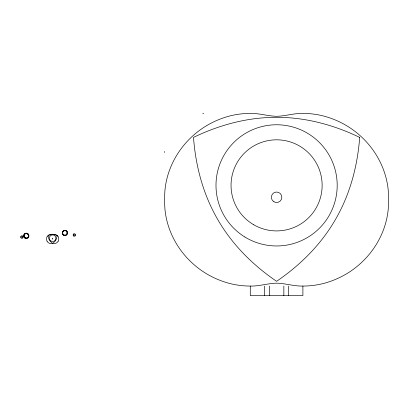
<?xml version="1.0" encoding="UTF-8"?>
<svg xmlns="http://www.w3.org/2000/svg" width="409" height="409" viewBox="0 0 409 409"><rect width="100%" height="100%" fill="white"/><g stroke="black" fill="none" stroke-linecap="round" stroke-linejoin="round"><path stroke-width="0.61" d="M24.08 235.671L24.09 235.564A0.818 0.818 0 0 1 23.855 235.436L23.865 235.333M62.679 232.803L62.689 232.701A0.818 0.818 0 0 1 62.454 232.568L62.465 232.47M21.401 238.145L21.626 238.202M22.367 235.916L22.137 235.875M73.83 236.09L74.055 236.162M74.796 233.876L74.576 233.805M24.141 235.287L24.167 235.185A0.818 0.818 0 0 1 23.957 235.017M62.735 232.424L62.766 232.322A0.818 0.818 0 0 1 62.557 232.154L62.582 232.056A0.818 0.818 0 0 1 62.833 232.061M67.004 233.565L67.03 233.467A0.818 0.818 0 0 0 67.296 233.421L67.321 233.329A0.818 0.818 0 0 0 67.102 233.207L67.091 233.084A0.818 0.818 0 0 0 67.342 232.997L67.352 232.9A0.818 0.818 0 0 0 67.112 232.818L67.081 232.701A0.818 0.818 0 0 0 67.316 232.568L67.316 232.517A0.818 0.818 0 0 0 67.056 232.43L67.004 232.322M23.952 235.006L23.983 234.919A0.818 0.818 0 0 1 24.233 234.924M28.604 236.658L28.589 236.699A0.818 0.818 0 0 1 28.339 236.693L28.267 236.791M67.204 233.79L67.188 233.83A0.818 0.818 0 0 1 66.938 233.825L66.861 233.928M47.066 236.796L46.672 237.782A4.243 4.243 0 0 0 46.534 238.856A7.306 7.306 0 0 0 46.554 239.485A4.243 4.243 0 0 0 46.672 240.19L47.066 241.182M58.19 241.182L58.579 240.19A4.243 4.243 0 0 0 58.702 239.485A7.306 7.306 0 0 0 58.717 238.856A4.243 4.243 0 0 0 58.579 237.782L58.19 236.796M21.084 237.941L21.278 238.069M22.684 236.136L22.49 236.013M73.513 235.901L73.707 236.029M75.118 234.081L74.924 233.958M28.425 237.046L28.4 237.087A0.818 0.818 0 0 1 28.155 237.036M62.725 231.745L62.771 231.668A0.818 0.818 0 0 1 63.017 231.719M24.448 234.587L24.509 234.5A0.818 0.818 0 0 1 24.371 234.27L24.428 234.188A0.818 0.818 0 0 1 24.663 234.28L24.76 234.209M66.723 234.168L66.662 234.255A0.818 0.818 0 0 1 66.8 234.485L66.744 234.567A0.818 0.818 0 0 1 66.509 234.475M27.848 237.373L27.812 237.409A0.818 0.818 0 0 1 27.909 237.66L27.873 237.701M20.849 237.655L20.982 237.839M22.904 236.443L22.776 236.249M73.272 235.615L73.421 235.794M75.363 234.377L75.205 234.209M66.468 234.838L66.503 234.807A0.818 0.818 0 0 0 66.416 234.572M24.975 234.03L25.061 233.968A0.818 0.818 0 0 1 25.01 233.708L25.092 233.651A0.818 0.818 0 0 1 25.281 233.815L25.399 233.784M63.574 231.167L63.661 231.105A0.818 0.818 0 0 1 63.61 230.84L63.692 230.783A0.818 0.818 0 0 1 63.881 230.947L63.998 230.921A0.818 0.818 0 0 1 63.993 230.65L64.085 230.61A0.818 0.818 0 0 1 64.244 230.804M27.51 237.649L27.597 237.588A0.818 0.818 0 0 0 27.827 237.726M20.711 237.307L20.782 237.522M23.062 236.78L22.965 236.571M73.15 235.257L73.221 235.482M75.466 234.751L75.435 234.521M25.665 233.692L25.767 233.662A0.818 0.818 0 0 1 25.808 233.396L25.905 233.37A0.818 0.818 0 0 1 26.028 233.59M64.264 230.824L64.361 230.799A0.818 0.818 0 0 1 64.407 230.533L64.499 230.507A0.818 0.818 0 0 1 64.622 230.727M65.506 235.063L65.404 235.093A0.818 0.818 0 0 1 65.363 235.359L65.266 235.385A0.818 0.818 0 0 1 65.143 235.165M26.043 233.616L26.145 233.605A0.818 0.818 0 0 1 26.237 233.35L26.334 233.345A0.818 0.818 0 0 1 26.416 233.58M65.128 235.139L65.026 235.149A0.818 0.818 0 0 1 64.934 235.405L64.883 235.41M250.277 286.065C259.173 286.305 267.747 283.355 276.596 283.166C285.441 283.355 294.01 286.305 302.9 286.065A83.354 83.354 0 0 0 323.248 283.539C331.863 281.315 340.114 277.788 347.696 273.135A88.947 88.947 0 0 0 367.691 256.157C379.179 243.002 386.715 226.33 388.259 208.881A134.305 134.305 0 0 0 388.259 190.589C386.715 173.14 379.179 156.468 367.691 143.314A88.947 88.947 0 0 0 347.696 126.335C340.114 121.683 331.863 118.16 323.248 115.931A83.354 83.354 0 0 0 302.9 113.405C294.01 113.17 285.441 116.115 276.596 116.304C267.747 116.115 259.173 113.17 250.277 113.405A83.354 83.354 0 0 0 229.93 115.931C221.315 118.16 213.069 121.683 205.482 126.335A88.947 88.947 0 0 0 185.487 143.314C174.004 156.468 166.468 173.14 164.919 190.589A134.305 134.305 0 0 0 164.919 208.881C166.468 226.335 174.004 243.002 185.487 256.162A88.947 88.947 0 0 0 205.482 273.135C213.069 277.788 221.315 281.315 229.93 283.539A83.354 83.354 0 0 0 250.277 286.065L250.277 295.595L302.9 295.595L302.9 286.065M202.746 113.405L203.697 113.405M64.637 235.139L64.745 235.149A0.818 0.818 0 0 0 64.832 235.405M73.206 234.526L73.15 234.751M75.435 235.492L75.491 235.272M20.782 236.566L20.711 236.785M22.965 237.522L23.078 237.312M64.31 235.078L64.361 235.093A0.818 0.818 0 0 0 64.407 235.359L64.499 235.385A0.818 0.818 0 0 0 64.622 235.165M25.716 237.946L25.767 237.956A0.818 0.818 0 0 0 25.808 238.222L25.9 238.248A0.818 0.818 0 0 0 26.028 238.028M26.907 233.692L26.81 233.662A0.818 0.818 0 0 0 26.764 233.396L26.672 233.37A0.818 0.818 0 0 0 26.549 233.59M25.399 237.833L25.307 237.787A0.818 0.818 0 0 1 25.102 237.966L25.01 237.926A0.818 0.818 0 0 1 25.061 237.675L24.975 237.588M73.41 234.209L73.283 234.403M75.215 235.809L75.338 235.615M20.982 236.249L20.854 236.443M22.766 237.833L22.904 237.644M63.615 234.756L63.661 234.781A0.818 0.818 0 0 0 63.61 235.047L63.686 235.103A0.818 0.818 0 0 0 63.881 234.94L63.998 234.971A0.818 0.818 0 0 0 63.993 235.236L64.08 235.277A0.818 0.818 0 0 0 64.244 235.083M27.51 233.968L27.597 234.03A0.818 0.818 0 0 1 27.827 233.892M66.437 231.024L66.509 231.085A0.818 0.818 0 0 1 66.416 231.32L66.483 231.417M27.843 233.892L27.909 233.948A0.818 0.818 0 0 1 27.817 234.183M63.323 234.505L63.283 234.469A0.818 0.818 0 0 1 63.032 234.567L62.966 234.495A0.818 0.818 0 0 1 63.093 234.28L63.042 234.168M73.692 233.958L73.513 234.106M74.908 236.029L75.103 235.901M21.273 236.013L21.084 236.146M22.48 238.069L22.674 237.941M28.124 234.587L28.068 234.5A0.818 0.818 0 0 0 28.206 234.27L28.149 234.188A0.818 0.818 0 0 0 27.914 234.28M67.045 231.75L66.999 231.673A0.818 0.818 0 0 0 66.749 231.719M62.725 234.137L62.766 234.214A0.818 0.818 0 0 0 63.017 234.173M24.146 237.041L24.172 237.082A0.818 0.818 0 0 0 24.417 237.036M74.049 233.836L73.83 233.907M74.561 236.162L74.781 236.09M21.621 235.875L21.401 235.947M22.132 238.202L22.357 238.145M66.861 231.964L66.907 232.056A0.818 0.818 0 0 1 67.178 232.056L67.219 232.143A0.818 0.818 0 0 1 67.025 232.302M28.267 234.827L28.313 234.924A0.818 0.818 0 0 1 28.579 234.919L28.62 235.011M62.562 233.79L62.577 233.83A0.818 0.818 0 0 0 62.833 233.825M62.735 233.467L62.766 233.565A0.818 0.818 0 0 0 62.557 233.738M24.141 236.33L24.167 236.433A0.818 0.818 0 0 0 23.957 236.601L23.983 236.693A0.818 0.818 0 0 0 24.233 236.693M62.454 233.37L62.444 233.324A0.818 0.818 0 0 1 62.664 233.207L62.679 233.084M28.712 235.339L28.727 235.426A0.818 0.818 0 0 1 28.507 235.548L28.492 235.671A0.818 0.818 0 0 1 28.748 235.758L28.753 235.855A0.818 0.818 0 0 1 28.518 235.937L28.482 236.054A0.818 0.818 0 0 1 28.717 236.187L28.717 236.238A0.818 0.818 0 0 1 28.461 236.325L28.405 236.433A0.818 0.818 0 0 1 28.615 236.601M23.855 236.238L23.85 236.192A0.818 0.818 0 0 1 24.07 236.07L24.08 235.952M288.611 286.065L288.611 295.595M283.846 286.065L283.846 295.595M269.337 286.065L269.337 295.595M264.572 286.065L264.572 295.595M164.633 151.519L164.633 152.475M67.04 231.76A0.818 0.818 0 0 1 66.882 231.939M66.677 231.612A0.818 0.818 0 0 0 66.8 231.402L66.749 231.325A0.818 0.818 0 0 0 66.509 231.412M66.427 231.029A0.818 0.818 0 0 0 66.217 231.151L66.11 231.105A0.818 0.818 0 0 0 66.156 230.84L66.079 230.783A0.818 0.818 0 0 0 65.89 230.947L65.772 230.921A0.818 0.818 0 0 0 65.772 230.65L65.685 230.61A0.818 0.818 0 0 0 65.527 230.804L65.404 230.799A0.818 0.818 0 0 0 65.363 230.533L65.271 230.507A0.818 0.818 0 0 0 65.143 230.727M64.934 230.487A0.818 0.818 0 0 1 65.011 230.712M64.755 230.712A0.818 0.818 0 0 1 64.832 230.487M63.548 231.151A0.818 0.818 0 0 0 63.344 231.029L63.262 231.08A0.818 0.818 0 0 0 63.354 231.32L63.283 231.417A0.818 0.818 0 0 0 63.032 231.325L62.966 231.392A0.818 0.818 0 0 0 63.093 231.612M62.889 231.939A0.818 0.818 0 0 1 62.73 231.76M62.47 232.465A0.818 0.818 0 0 1 62.71 232.43M62.654 232.818A0.818 0.818 0 0 0 62.424 232.895L62.413 232.987A0.818 0.818 0 0 0 62.654 233.074M62.71 233.457A0.818 0.818 0 0 1 62.47 233.421M62.73 234.127A0.818 0.818 0 0 1 62.889 233.948M63.354 234.572A0.818 0.818 0 0 0 63.262 234.797L63.329 234.863A0.818 0.818 0 0 0 63.548 234.735M65.527 235.083A0.818 0.818 0 0 0 65.675 235.272L65.767 235.252A0.818 0.818 0 0 0 65.767 234.996L65.864 234.924A0.818 0.818 0 0 0 66.069 235.098L66.156 235.063A0.818 0.818 0 0 0 66.11 234.812L66.192 234.725A0.818 0.818 0 0 0 66.427 234.863M66.749 234.173A0.818 0.818 0 0 0 66.989 234.219L67.045 234.142A0.818 0.818 0 0 0 66.882 233.948M67.025 233.585A0.818 0.818 0 0 1 67.214 233.738M47.081 241.172A4.714 4.714 0 0 0 51.197 243.692L54.06 243.682A4.714 4.714 0 0 0 58.17 241.172M47.081 236.78A4.714 4.714 0 0 1 51.197 234.26L54.06 234.291A4.714 4.714 0 0 1 58.17 236.78M28.702 235.333A0.818 0.818 0 0 0 28.461 235.298L28.405 235.185A0.818 0.818 0 0 0 28.615 235.017M28.282 234.807A0.818 0.818 0 0 0 28.441 234.623L28.405 234.536A0.818 0.818 0 0 0 28.155 234.582M27.515 233.943A0.818 0.818 0 0 0 27.561 233.708L27.485 233.651A0.818 0.818 0 0 0 27.291 233.815L27.173 233.784A0.818 0.818 0 0 0 27.178 233.519L27.091 233.478A0.818 0.818 0 0 0 26.928 233.672M25.644 233.672A0.818 0.818 0 0 0 25.496 233.483L25.404 233.503A0.818 0.818 0 0 0 25.404 233.759M24.954 234.02A0.818 0.818 0 0 0 24.744 233.892L24.668 233.948A0.818 0.818 0 0 0 24.755 234.183M24.417 234.582A0.818 0.818 0 0 0 24.182 234.536L24.151 234.577A0.818 0.818 0 0 0 24.289 234.807M23.875 235.333A0.818 0.818 0 0 1 24.111 235.298M24.054 235.681A0.818 0.818 0 0 0 23.829 235.758L23.819 235.855A0.818 0.818 0 0 0 24.054 235.937M24.111 236.325A0.818 0.818 0 0 1 23.875 236.29M24.131 236.995A0.818 0.818 0 0 1 24.289 236.816M24.494 237.143A0.818 0.818 0 0 0 24.371 237.353L24.422 237.43A0.818 0.818 0 0 0 24.663 237.343L24.76 237.409A0.818 0.818 0 0 0 24.668 237.66L24.734 237.731A0.818 0.818 0 0 0 24.954 237.603M25.404 237.864A0.818 0.818 0 0 0 25.399 238.104L25.481 238.145A0.818 0.818 0 0 0 25.644 237.951M26.237 238.268A0.818 0.818 0 0 1 26.161 238.038M26.416 238.038A0.818 0.818 0 0 1 26.34 238.268M26.549 238.028A0.818 0.818 0 0 0 26.662 238.242L26.759 238.232A0.818 0.818 0 0 0 26.8 237.982L26.907 237.931A0.818 0.818 0 0 0 27.081 238.14L27.173 238.115A0.818 0.818 0 0 0 27.168 237.864L27.27 237.787A0.818 0.818 0 0 0 27.469 237.966L27.556 237.926A0.818 0.818 0 0 0 27.515 237.675M27.914 237.343A0.818 0.818 0 0 0 28.139 237.43L28.206 237.363A0.818 0.818 0 0 0 28.078 237.143M28.282 236.816A0.818 0.818 0 0 1 28.441 236.995M52.342 238.825C52.981 239.792 52.95 237.874 52.347 238.795M57.148 235.599L56.585 238.406A9.489 9.489 0 0 1 54.775 241.535L52.628 243.427L50.476 241.535A9.489 9.489 0 0 1 48.666 238.406L48.109 235.599L50.818 234.679A9.489 9.489 0 0 1 54.433 234.679L57.148 235.599M359.68 137.393C357.967 160.507 352.737 183.457 343.136 204.597A172.44 172.44 0 0 1 326.515 233.381C313.008 252.266 295.748 268.268 276.591 281.31C257.435 268.268 240.17 252.266 226.663 233.381A172.44 172.44 0 0 1 210.047 204.597C200.441 183.457 195.216 160.507 193.503 137.393C214.372 127.322 236.862 120.374 259.971 118.119A172.44 172.44 0 0 1 293.207 118.119C316.321 120.374 338.805 127.322 359.68 137.393M21.697 236.995L22.066 237.092L21.697 236.995M74.121 234.955L74.489 235.052L74.121 234.955M244.848 236.99A60.604 60.604 0 0 0 337.169 187.041A60.604 60.604 0 0 0 247.752 132.066A60.604 60.604 0 0 0 244.848 236.99M273.943 201.801A5.24 5.24 0 0 0 281.832 197.307A5.24 5.24 0 0 0 273.994 192.721A5.24 5.24 0 0 0 273.943 201.801M253.815 224.812A45.547 45.547 0 0 0 322.139 185.364A45.547 45.547 0 0 0 253.815 145.921A45.547 45.547 0 0 0 253.815 224.812M63.415 235.17A2.669 2.669 0 0 0 67.546 233.099A2.669 2.669 0 0 0 63.686 230.558A2.669 2.669 0 0 0 63.415 235.17M50.9 241.013A3.298 3.298 0 0 0 55.921 238.299A3.298 3.298 0 0 0 51.059 235.308A3.298 3.298 0 0 0 50.9 241.013M24.821 238.038A2.669 2.669 0 0 0 28.952 235.967A2.669 2.669 0 0 0 25.092 233.427A2.669 2.669 0 0 0 24.821 238.038"/></g></svg>
